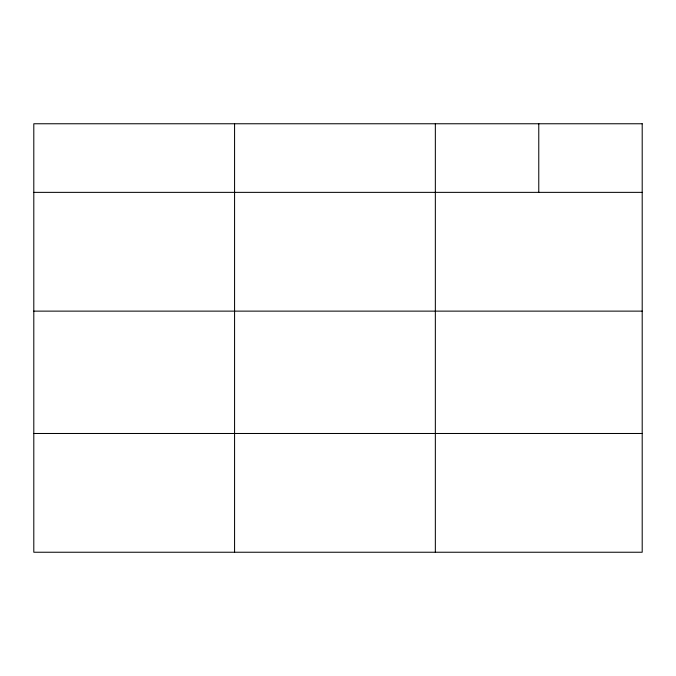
<?xml version="1.0" encoding="UTF-8"?>
<svg xmlns="http://www.w3.org/2000/svg" width="676" height="676" viewBox="0 0 676 676"><rect width="100%" height="100%" fill="white"/><g stroke="black" fill="none" stroke-linecap="round" stroke-linejoin="round"><path stroke-width="1.01" d="M33.8 192.364L642.2 192.364M33.8 311.129L642.2 311.129M33.8 433.485L642.2 433.485M538.772 123.759L538.772 192.364M435.344 123.759L435.344 552.241M234.572 123.759L234.572 552.241M642.2 123.759L33.8 123.759L33.8 552.241L642.2 552.241L642.2 123.759"/></g></svg>
